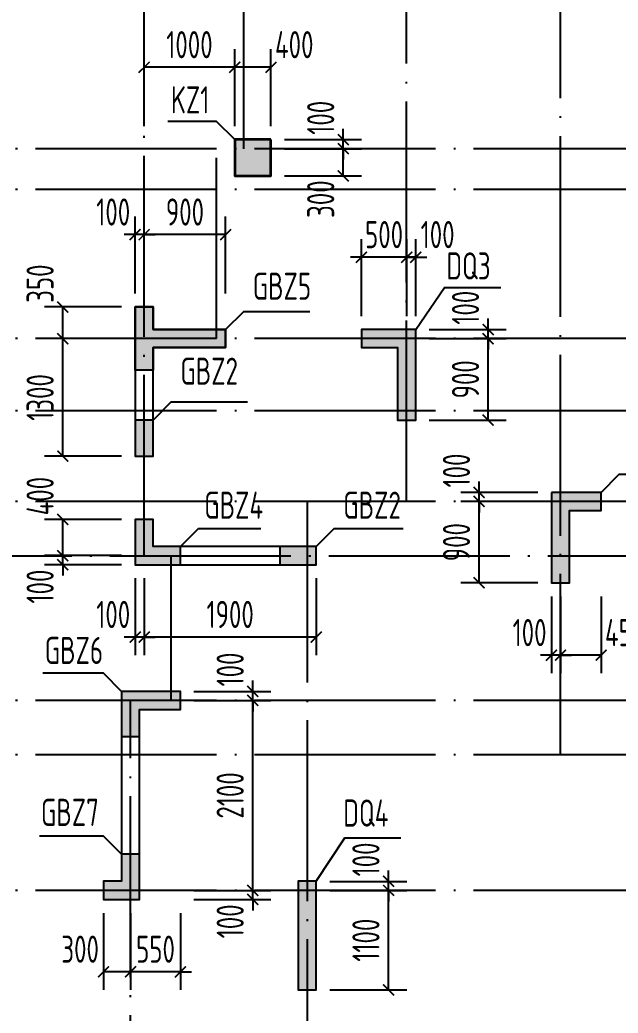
# Model space of a CAD drawing. Extents: x -668857 to 154266, y -275694 to 291306.
# Drawn here: x -326417 to -319807, y 133016 to 143997 of the extents above; entities that cross this region are included whole.
import ezdxf
from ezdxf.enums import TextEntityAlignment as Align

# ---------------------------------------------------------------- set-up
doc = ezdxf.new("R2010")
doc.units = 0
doc.header["$LTSCALE"] = 1000
doc.linetypes.add('DOTE', pattern=[2.42, 2, -0.2, 0.02, -0.2])
doc.layers.get('0').update_dxf_attribs({"linetype": 'CONTINUOUS'})
doc.layers.get('DEFPOINTS').update_dxf_attribs({"linetype": 'CONTINUOUS'})
for name, color, linetype in [('A-DOTE', 10, 'DOTE'), ('COLU_DE_TEXT', 7, 'CONTINUOUS'), ('LABEL', 1, 'CONTINUOUS'), ('S-Q墙实线', 6, 'CONTINUOUS'), ('S-Q墙标注', 3, 'CONTINUOUS'), ('S-X详图填充', 252, 'CONTINUOUS'), ('S-X详图实线', 4, 'CONTINUOUS'), ('S-Z柱实线', 6, 'CONTINUOUS'), ('S-Z柱编号', 6, 'CONTINUOUS')]:
    doc.layers.add(name, color=color, linetype=linetype)
doc.styles.add('TSSD_REIN', font='tssdeng.shx', dxfattribs={"width": 0.7, "height": 300, "bigfont": 'tssdchn.shx'})
doc.styles.add('结构文字', font='zstxt.shx', dxfattribs={"width": 0.7, "bigfont": 'zshz.shx'})
doc.dimstyles.new('STRUCK', dxfattribs={"dimtxt": 400, "dimasz": 121, "dimexe": 200, "dimexo": 150, "dimgap": 115, "dimtad": 1, "dimdec": 0, "dimdsep": 46, "dimtxsty": '结构文字', "dimblk": 'ARCHTICK', "dimcen": 400, "dimclrd": 3, "dimclre": 3, "dimclrt": 7, "dimadec": 0, "dimazin": 0, "dimtfac": 1, "dimtdec": 0, "dimtix": 1, "dimtmove": 2, "dimatfit": 3, "dimldrblk": '_DIMX', "dimfxl": 0, "dimtolj": 1, "dimtzin": 0, "dimarcsym": 0})

# ---------------------------------------------------------------- blocks, each defined once
blk = doc.blocks.new('20210726.16350016')
at = {"layer": 'A-DOTE'}
for p, q in [((18500, 13100.3), (18500, 21100)), ((19600, 17600), (19600, 21100)), ((21400, 13700), (21400, 21100)), ((23100, 10900), (23100, 21100)), ((55600, 17600), (3600, 17600)), ((19300, 15500), (19300, 17600)), ((55600, 17150), (3600, 17150)), ((55600, 15500), (3600, 15500)), ((55600, 14700), (3600, 14700)), ((55600, 13700), (3600, 13700)), ((20299.8, 13700), (20300, 3600)), ((3600, 13100.3), (55600, 13100.3)), ((18800, 11500), (18800, 13100)), ((55600, 11500), (3600, 11500)), ((18350, 3600), (18350, 11500)), ((55600, 10900), (3600, 10900)), ((55600, 9400), (3600, 9400))]:
    blk.add_line(p, q, dxfattribs=at)
blk = doc.blocks.new('_ArchTick')
at = {"color": 0, "linetype": 'ByBlock', "const_width": 0.15}
blk.add_lwpolyline([(-0.5, -0.5), (0.5, 0.5)], dxfattribs=at)
blk = doc.blocks.new('*D1557')
at = {"layer": 'DEFPOINTS', "color": 0}
for p in [(-323143, 134373), (-322343, 134373), (-323143, 133273)]:
    blk.add_point(p, dxfattribs=at)
at = {"layer": 'S-Q墙标注', "color": 3, "lineweight": -2}
for p, q in [((-322993, 134373), (-322143, 134373)), ((-322343, 133273), (-322343, 134373)), ((-322993, 133273), (-322143, 133273))]:
    blk.add_line(p, q, dxfattribs=at)
at = {"layer": 'S-Q墙标注', "color": 3, "lineweight": -2, "xscale": 121, "yscale": 121, "zscale": 121}
for p, rotation in [((-322343, 134373), 90), ((-322343, 133273), 270)]:
    blk.add_blockref('_ArchTick', p, dxfattribs=dict(at, rotation=rotation))
at = {"layer": 'S-Q墙标注', "color": 7, "insert": (-322593, 133823), "char_height": 300, "attachment_point": 5, "rotation": 90, "style": 'TSSD_REIN'}
blk.add_mtext('\\A1;1100', dxfattribs=at)
blk = doc.blocks.new('_DIMX')
blk.add_line((-150, 0), (150, 0))
at = {"const_width": 50}
blk.add_lwpolyline([(-70, -70), (70, 70)], dxfattribs=at)
blk = doc.blocks.new('*D1558')
at = {"layer": 'DEFPOINTS', "color": 0}
for p in [(-323143, 134473), (-322343, 134473), (-323143, 134373)]:
    blk.add_point(p, dxfattribs=at)
at = {"layer": 'S-Q墙标注', "color": 3, "lineweight": -2}
for p, q in [((-322343, 134473), (-322343, 134594)), ((-322993, 134473), (-322143, 134473)), ((-322343, 134373), (-322343, 134473)), ((-322993, 134373), (-322143, 134373)), ((-322343, 134373), (-322343, 134252))]:
    blk.add_line(p, q, dxfattribs=at)
at = {"layer": 'S-Q墙标注', "color": 3, "lineweight": -2, "xscale": 121, "yscale": 121, "zscale": 121}
for p, rotation in [((-322343, 134473), 270), ((-322343, 134373), 90)]:
    blk.add_blockref('_ArchTick', p, dxfattribs=dict(at, rotation=rotation))
at = {"layer": 'S-Q墙标注', "color": 7, "insert": (-322593, 134715), "char_height": 300, "attachment_point": 5, "rotation": 90, "style": 'TSSD_REIN'}
blk.add_mtext('\\A1;100', dxfattribs=at)
blk = doc.blocks.new('*D1567')
at = {"layer": 'DEFPOINTS', "color": 0}
for p in [(-321343, 138673), (-320543, 138673), (-320543, 137773)]:
    blk.add_point(p, dxfattribs=at)
at = {"layer": 'S-Q墙标注', "color": 3, "lineweight": -2}
for p, q in [((-320693, 138673), (-321543, 138673)), ((-321343, 137773), (-321343, 138673)), ((-320693, 137773), (-321543, 137773))]:
    blk.add_line(p, q, dxfattribs=at)
at = {"layer": 'S-Q墙标注', "color": 3, "lineweight": -2, "xscale": 121, "yscale": 121, "zscale": 121}
for p, rotation in [((-321343, 138673), 90), ((-321343, 137773), 270)]:
    blk.add_blockref('_ArchTick', p, dxfattribs=dict(at, rotation=rotation))
at = {"layer": 'S-Q墙标注', "color": 7, "insert": (-321593, 138223), "char_height": 300, "attachment_point": 5, "rotation": 90, "style": 'TSSD_REIN'}
blk.add_mtext('\\A1;900', dxfattribs=at)
blk = doc.blocks.new('*D1568')
at = {"layer": 'DEFPOINTS', "color": 0}
for p in [(-321343, 138773), (-320543, 138773), (-320543, 138673)]:
    blk.add_point(p, dxfattribs=at)
at = {"layer": 'S-Q墙标注', "color": 3, "lineweight": -2}
for p, q in [((-321343, 138773), (-321343, 138894)), ((-320693, 138773), (-321543, 138773)), ((-321343, 138673), (-321343, 138773)), ((-320693, 138673), (-321543, 138673)), ((-321343, 138673), (-321343, 138552))]:
    blk.add_line(p, q, dxfattribs=at)
at = {"layer": 'S-Q墙标注', "color": 3, "lineweight": -2, "xscale": 121, "yscale": 121, "zscale": 121}
for p, rotation in [((-321343, 138773), 270), ((-321343, 138673), 90)]:
    blk.add_blockref('_ArchTick', p, dxfattribs=dict(at, rotation=rotation))
at = {"layer": 'S-Q墙标注', "color": 7, "insert": (-321593, 139015), "char_height": 300, "attachment_point": 5, "rotation": 90, "style": 'TSSD_REIN'}
blk.add_mtext('\\A1;100', dxfattribs=at)
blk = doc.blocks.new('*D1569')
at = {"layer": 'DEFPOINTS', "color": 0}
for p in [(-320443, 137773), (-319993, 137773), (-320443, 136973)]:
    blk.add_point(p, dxfattribs=at)
at = {"layer": 'S-Q墙标注', "color": 3, "lineweight": -2}
for p, q in [((-320443, 137623), (-320443, 136773)), ((-319993, 137623), (-319993, 136773)), ((-319993, 136973), (-320443, 136973))]:
    blk.add_line(p, q, dxfattribs=at)
at = {"layer": 'S-Q墙标注', "color": 3, "lineweight": -2, "xscale": 121, "yscale": 121, "zscale": 121, "rotation": 180}
blk.add_blockref('_ArchTick', (-320443, 136973), dxfattribs=at)
at = {"layer": 'S-Q墙标注', "color": 3, "lineweight": -2, "xscale": 121, "yscale": 121, "zscale": 121}
blk.add_blockref('_ArchTick', (-319993, 136973), dxfattribs=at)
at = {"layer": 'S-Q墙标注', "color": 7, "insert": (-319735, 137223), "char_height": 300, "attachment_point": 5, "style": 'TSSD_REIN'}
blk.add_mtext('\\A1;450', dxfattribs=at)
blk = doc.blocks.new('*D1570')
at = {"layer": 'DEFPOINTS', "color": 0}
for p in [(-320543, 137773), (-320443, 137773), (-320543, 136973)]:
    blk.add_point(p, dxfattribs=at)
at = {"layer": 'S-Q墙标注', "color": 3, "lineweight": -2}
for p, q in [((-320543, 137623), (-320543, 136773)), ((-320443, 137623), (-320443, 136773)), ((-320543, 136973), (-320664, 136973)), ((-320443, 136973), (-320543, 136973)), ((-320443, 136973), (-320322, 136973))]:
    blk.add_line(p, q, dxfattribs=at)
at = {"layer": 'S-Q墙标注', "color": 3, "lineweight": -2, "xscale": 121, "yscale": 121, "zscale": 121}
blk.add_blockref('_ArchTick', (-320543, 136973), dxfattribs=at)
at = {"layer": 'S-Q墙标注', "color": 3, "lineweight": -2, "xscale": 121, "yscale": 121, "zscale": 121, "rotation": 180}
blk.add_blockref('_ArchTick', (-320443, 136973), dxfattribs=at)
at = {"layer": 'S-Q墙标注', "color": 7, "insert": (-320785, 137223), "char_height": 300, "attachment_point": 5, "style": 'TSSD_REIN'}
blk.add_mtext('\\A1;100', dxfattribs=at)
blk = doc.blocks.new('*D1571')
at = {"layer": 'DEFPOINTS', "color": 0}
for p in [(-325943, 138074), (-325143, 138074), (-325143, 137974)]:
    blk.add_point(p, dxfattribs=at)
at = {"layer": 'S-Q墙标注', "color": 3, "lineweight": -2}
for p, q in [((-325943, 138074), (-325943, 138195)), ((-325293, 138074), (-326143, 138074)), ((-325943, 137974), (-325943, 138074)), ((-325293, 137974), (-326143, 137974)), ((-325943, 137974), (-325943, 137853))]:
    blk.add_line(p, q, dxfattribs=at)
at = {"layer": 'S-Q墙标注', "color": 3, "lineweight": -2, "xscale": 121, "yscale": 121, "zscale": 121}
for p, rotation in [((-325943, 138074), 270), ((-325943, 137974), 90)]:
    blk.add_blockref('_ArchTick', p, dxfattribs=dict(at, rotation=rotation))
at = {"layer": 'S-Q墙标注', "color": 7, "insert": (-326193, 137732), "char_height": 300, "attachment_point": 5, "rotation": 90, "style": 'TSSD_REIN'}
blk.add_mtext('\\A1;100', dxfattribs=at)
blk = doc.blocks.new('*D1572')
at = {"layer": 'DEFPOINTS', "color": 0}
for p in [(-325943, 138474), (-325143, 138474), (-325143, 138074)]:
    blk.add_point(p, dxfattribs=at)
at = {"layer": 'S-Q墙标注', "color": 3, "lineweight": -2}
for p, q in [((-325293, 138474), (-326143, 138474)), ((-325943, 138074), (-325943, 138474)), ((-325293, 138074), (-326143, 138074))]:
    blk.add_line(p, q, dxfattribs=at)
at = {"layer": 'S-Q墙标注', "color": 3, "lineweight": -2, "xscale": 121, "yscale": 121, "zscale": 121}
for p, rotation in [((-325943, 138474), 90), ((-325943, 138074), 270)]:
    blk.add_blockref('_ArchTick', p, dxfattribs=dict(at, rotation=rotation))
at = {"layer": 'S-Q墙标注', "color": 7, "insert": (-326193, 138732), "char_height": 300, "attachment_point": 5, "rotation": 90, "style": 'TSSD_REIN'}
blk.add_mtext('\\A1;400', dxfattribs=at)
blk = doc.blocks.new('*D1573')
at = {"layer": 'DEFPOINTS', "color": 0}
for p in [(-325043, 137974), (-323143, 137974), (-325043, 137174)]:
    blk.add_point(p, dxfattribs=at)
at = {"layer": 'S-Q墙标注', "color": 3, "lineweight": -2}
for p, q in [((-325043, 137824), (-325043, 136974)), ((-323143, 137824), (-323143, 136974)), ((-323143, 137174), (-325043, 137174))]:
    blk.add_line(p, q, dxfattribs=at)
at = {"layer": 'S-Q墙标注', "color": 3, "lineweight": -2, "xscale": 121, "yscale": 121, "zscale": 121, "rotation": 180}
blk.add_blockref('_ArchTick', (-325043, 137174), dxfattribs=at)
at = {"layer": 'S-Q墙标注', "color": 3, "lineweight": -2, "xscale": 121, "yscale": 121, "zscale": 121}
blk.add_blockref('_ArchTick', (-323143, 137174), dxfattribs=at)
at = {"layer": 'S-Q墙标注', "color": 7, "insert": (-324093, 137424), "char_height": 300, "attachment_point": 5, "style": 'TSSD_REIN'}
blk.add_mtext('\\A1;1900', dxfattribs=at)
blk = doc.blocks.new('*D1574')
at = {"layer": 'DEFPOINTS', "color": 0}
for p in [(-325143, 137974), (-325043, 137974), (-325143, 137174)]:
    blk.add_point(p, dxfattribs=at)
at = {"layer": 'S-Q墙标注', "color": 3, "lineweight": -2}
for p, q in [((-325143, 137824), (-325143, 136974)), ((-325043, 137824), (-325043, 136974)), ((-325143, 137174), (-325264, 137174)), ((-325043, 137174), (-325143, 137174)), ((-325043, 137174), (-324922, 137174))]:
    blk.add_line(p, q, dxfattribs=at)
at = {"layer": 'S-Q墙标注', "color": 3, "lineweight": -2, "xscale": 121, "yscale": 121, "zscale": 121}
blk.add_blockref('_ArchTick', (-325143, 137174), dxfattribs=at)
at = {"layer": 'S-Q墙标注', "color": 3, "lineweight": -2, "xscale": 121, "yscale": 121, "zscale": 121, "rotation": 180}
blk.add_blockref('_ArchTick', (-325043, 137174), dxfattribs=at)
at = {"layer": 'S-Q墙标注', "color": 7, "insert": (-325385, 137424), "char_height": 300, "attachment_point": 5, "style": 'TSSD_REIN'}
blk.add_mtext('\\A1;100', dxfattribs=at)
blk = doc.blocks.new('*D1575')
at = {"layer": 'DEFPOINTS', "color": 0}
for p in [(-322043, 140473), (-321243, 140473), (-322043, 139573)]:
    blk.add_point(p, dxfattribs=at)
at = {"layer": 'S-Q墙标注', "color": 3, "lineweight": -2}
for p, q in [((-321893, 140473), (-321043, 140473)), ((-321243, 139573), (-321243, 140473)), ((-321893, 139573), (-321043, 139573))]:
    blk.add_line(p, q, dxfattribs=at)
at = {"layer": 'S-Q墙标注', "color": 3, "lineweight": -2, "xscale": 121, "yscale": 121, "zscale": 121}
for p, rotation in [((-321243, 140473), 90), ((-321243, 139573), 270)]:
    blk.add_blockref('_ArchTick', p, dxfattribs=dict(at, rotation=rotation))
at = {"layer": 'S-Q墙标注', "color": 7, "insert": (-321493, 140023), "char_height": 300, "attachment_point": 5, "rotation": 90, "style": 'TSSD_REIN'}
blk.add_mtext('\\A1;900', dxfattribs=at)
blk = doc.blocks.new('*D1576')
at = {"layer": 'DEFPOINTS', "color": 0}
for p in [(-322043, 140573), (-321243, 140573), (-322043, 140473)]:
    blk.add_point(p, dxfattribs=at)
at = {"layer": 'S-Q墙标注', "color": 3, "lineweight": -2}
for p, q in [((-321243, 140573), (-321243, 140694)), ((-321893, 140573), (-321043, 140573)), ((-321243, 140473), (-321243, 140573)), ((-321893, 140473), (-321043, 140473)), ((-321243, 140473), (-321243, 140352))]:
    blk.add_line(p, q, dxfattribs=at)
at = {"layer": 'S-Q墙标注', "color": 3, "lineweight": -2, "xscale": 121, "yscale": 121, "zscale": 121}
for p, rotation in [((-321243, 140573), 270), ((-321243, 140473), 90)]:
    blk.add_blockref('_ArchTick', p, dxfattribs=dict(at, rotation=rotation))
at = {"layer": 'S-Q墙标注', "color": 7, "insert": (-321493, 140815), "char_height": 300, "attachment_point": 5, "rotation": 90, "style": 'TSSD_REIN'}
blk.add_mtext('\\A1;100', dxfattribs=at)
blk = doc.blocks.new('*D1577')
at = {"layer": 'DEFPOINTS', "color": 0}
for p in [(-322143, 141373), (-322143, 140573), (-322043, 140573)]:
    blk.add_point(p, dxfattribs=at)
at = {"layer": 'S-Q墙标注', "color": 3, "lineweight": -2}
for p, q in [((-322143, 140723), (-322143, 141573)), ((-322043, 140723), (-322043, 141573)), ((-322143, 141373), (-322264, 141373)), ((-322043, 141373), (-322143, 141373)), ((-322043, 141373), (-321922, 141373))]:
    blk.add_line(p, q, dxfattribs=at)
at = {"layer": 'S-Q墙标注', "color": 3, "lineweight": -2, "xscale": 121, "yscale": 121, "zscale": 121}
blk.add_blockref('_ArchTick', (-322143, 141373), dxfattribs=at)
at = {"layer": 'S-Q墙标注', "color": 3, "lineweight": -2, "xscale": 121, "yscale": 121, "zscale": 121, "rotation": 180}
blk.add_blockref('_ArchTick', (-322043, 141373), dxfattribs=at)
at = {"layer": 'S-Q墙标注', "color": 7, "insert": (-321801, 141623), "char_height": 300, "attachment_point": 5, "style": 'TSSD_REIN'}
blk.add_mtext('\\A1;100', dxfattribs=at)
blk = doc.blocks.new('*D1578')
at = {"layer": 'DEFPOINTS', "color": 0}
for p in [(-322643, 141373), (-322643, 140573), (-322143, 140573)]:
    blk.add_point(p, dxfattribs=at)
at = {"layer": 'S-Q墙标注', "color": 3, "lineweight": -2}
for p, q in [((-322643, 140723), (-322643, 141573)), ((-322143, 140723), (-322143, 141573)), ((-322643, 141373), (-322764, 141373)), ((-322143, 141373), (-322643, 141373)), ((-322143, 141373), (-322022, 141373))]:
    blk.add_line(p, q, dxfattribs=at)
at = {"layer": 'S-Q墙标注', "color": 3, "lineweight": -2, "xscale": 121, "yscale": 121, "zscale": 121}
blk.add_blockref('_ArchTick', (-322643, 141373), dxfattribs=at)
at = {"layer": 'S-Q墙标注', "color": 3, "lineweight": -2, "xscale": 121, "yscale": 121, "zscale": 121, "rotation": 180}
blk.add_blockref('_ArchTick', (-322143, 141373), dxfattribs=at)
at = {"layer": 'S-Q墙标注', "color": 7, "insert": (-322393, 141623), "char_height": 300, "attachment_point": 5, "style": 'TSSD_REIN'}
blk.add_mtext('\\A1;500', dxfattribs=at)
blk = doc.blocks.new('*D1579')
at = {"layer": 'DEFPOINTS', "color": 0}
for p in [(-324643, 134373), (-323843, 134373), (-324643, 134273)]:
    blk.add_point(p, dxfattribs=at)
at = {"layer": 'S-Q墙标注', "color": 3, "lineweight": -2}
for p, q in [((-323843, 134373), (-323843, 134494)), ((-324493, 134373), (-323643, 134373)), ((-323843, 134273), (-323843, 134373)), ((-324493, 134273), (-323643, 134273)), ((-323843, 134273), (-323843, 134152))]:
    blk.add_line(p, q, dxfattribs=at)
at = {"layer": 'S-Q墙标注', "color": 3, "lineweight": -2, "xscale": 121, "yscale": 121, "zscale": 121}
for p, rotation in [((-323843, 134373), 270), ((-323843, 134273), 90)]:
    blk.add_blockref('_ArchTick', p, dxfattribs=dict(at, rotation=rotation))
at = {"layer": 'S-Q墙标注', "color": 7, "insert": (-324093, 134031), "char_height": 300, "attachment_point": 5, "rotation": 90, "style": 'TSSD_REIN'}
blk.add_mtext('\\A1;100', dxfattribs=at)
blk = doc.blocks.new('*D1580')
at = {"layer": 'DEFPOINTS', "color": 0}
for p in [(-324643, 136473), (-323843, 136473), (-324643, 134373)]:
    blk.add_point(p, dxfattribs=at)
at = {"layer": 'S-Q墙标注', "color": 3, "lineweight": -2}
for p, q in [((-324493, 136473), (-323643, 136473)), ((-323843, 134373), (-323843, 136473)), ((-324493, 134373), (-323643, 134373))]:
    blk.add_line(p, q, dxfattribs=at)
at = {"layer": 'S-Q墙标注', "color": 3, "lineweight": -2, "xscale": 121, "yscale": 121, "zscale": 121}
for p, rotation in [((-323843, 136473), 90), ((-323843, 134373), 270)]:
    blk.add_blockref('_ArchTick', p, dxfattribs=dict(at, rotation=rotation))
at = {"layer": 'S-Q墙标注', "color": 7, "insert": (-324093, 135423), "char_height": 300, "attachment_point": 5, "rotation": 90, "style": 'TSSD_REIN'}
blk.add_mtext('\\A1;2100', dxfattribs=at)
blk = doc.blocks.new('*D1581')
at = {"layer": 'DEFPOINTS', "color": 0}
for p in [(-324643, 136573), (-323843, 136573), (-324643, 136473)]:
    blk.add_point(p, dxfattribs=at)
at = {"layer": 'S-Q墙标注', "color": 3, "lineweight": -2}
for p, q in [((-323843, 136573), (-323843, 136694)), ((-324493, 136573), (-323643, 136573)), ((-323843, 136473), (-323843, 136573)), ((-324493, 136473), (-323643, 136473)), ((-323843, 136473), (-323843, 136352))]:
    blk.add_line(p, q, dxfattribs=at)
at = {"layer": 'S-Q墙标注', "color": 3, "lineweight": -2, "xscale": 121, "yscale": 121, "zscale": 121}
for p, rotation in [((-323843, 136573), 270), ((-323843, 136473), 90)]:
    blk.add_blockref('_ArchTick', p, dxfattribs=dict(at, rotation=rotation))
at = {"layer": 'S-Q墙标注', "color": 7, "insert": (-324093, 136815), "char_height": 300, "attachment_point": 5, "rotation": 90, "style": 'TSSD_REIN'}
blk.add_mtext('\\A1;100', dxfattribs=at)
blk = doc.blocks.new('*D1951')
at = {"layer": 'DEFPOINTS', "color": 0}
for p in [(-325193, 134273), (-324643, 134273), (-325193, 133473)]:
    blk.add_point(p, dxfattribs=at)
at = {"layer": 'S-Q墙标注', "color": 3, "lineweight": -2}
for p, q in [((-325193, 134123), (-325193, 133273)), ((-324643, 134123), (-324643, 133273)), ((-325193, 133473), (-325314, 133473)), ((-324643, 133473), (-325193, 133473)), ((-324643, 133473), (-324522, 133473))]:
    blk.add_line(p, q, dxfattribs=at)
at = {"layer": 'S-Q墙标注', "color": 3, "lineweight": -2, "xscale": 121, "yscale": 121, "zscale": 121}
blk.add_blockref('_ArchTick', (-325193, 133473), dxfattribs=at)
at = {"layer": 'S-Q墙标注', "color": 3, "lineweight": -2, "xscale": 121, "yscale": 121, "zscale": 121, "rotation": 180}
blk.add_blockref('_ArchTick', (-324643, 133473), dxfattribs=at)
at = {"layer": 'S-Q墙标注', "color": 7, "insert": (-324918, 133723), "char_height": 300, "attachment_point": 5, "style": 'TSSD_REIN'}
blk.add_mtext('\\A1;550', dxfattribs=at)
blk = doc.blocks.new('*D1952')
at = {"layer": 'DEFPOINTS', "color": 0}
for p in [(-325493, 134273), (-325193, 134273), (-325493, 133473)]:
    blk.add_point(p, dxfattribs=at)
at = {"layer": 'S-Q墙标注', "color": 3, "lineweight": -2}
for p, q in [((-325493, 134123), (-325493, 133273)), ((-325193, 134123), (-325193, 133273)), ((-325193, 133473), (-325493, 133473))]:
    blk.add_line(p, q, dxfattribs=at)
at = {"layer": 'S-Q墙标注', "color": 3, "lineweight": -2, "xscale": 121, "yscale": 121, "zscale": 121, "rotation": 180}
blk.add_blockref('_ArchTick', (-325493, 133473), dxfattribs=at)
at = {"layer": 'S-Q墙标注', "color": 3, "lineweight": -2, "xscale": 121, "yscale": 121, "zscale": 121}
blk.add_blockref('_ArchTick', (-325193, 133473), dxfattribs=at)
at = {"layer": 'S-Q墙标注', "color": 7, "insert": (-325751, 133723), "char_height": 300, "attachment_point": 5, "style": 'TSSD_REIN'}
blk.add_mtext('\\A1;300', dxfattribs=at)
blk = doc.blocks.new('*D1981')
at = {"layer": 'DEFPOINTS', "color": 0}
for p in [(-323643, 142673), (-322843, 142673), (-323643, 142573)]:
    blk.add_point(p, dxfattribs=at)
at = {"layer": 'S-Q墙标注', "color": 3, "lineweight": -2}
for p, q in [((-322843, 142673), (-322843, 142794)), ((-323493, 142673), (-322643, 142673)), ((-322843, 142573), (-322843, 142673)), ((-323493, 142573), (-322643, 142573)), ((-322843, 142573), (-322843, 142452))]:
    blk.add_line(p, q, dxfattribs=at)
at = {"layer": 'S-Q墙标注', "color": 3, "lineweight": -2, "xscale": 121, "yscale": 121, "zscale": 121}
for p, rotation in [((-322843, 142673), 270), ((-322843, 142573), 90)]:
    blk.add_blockref('_ArchTick', p, dxfattribs=dict(at, rotation=rotation))
at = {"layer": 'S-Q墙标注', "color": 7, "insert": (-323093, 142915), "char_height": 300, "attachment_point": 5, "rotation": 90, "style": 'TSSD_REIN'}
blk.add_mtext('\\A1;100', dxfattribs=at)
blk = doc.blocks.new('*D1984')
at = {"layer": 'DEFPOINTS', "color": 0}
for p in [(-323643, 142573), (-322843, 142573), (-323643, 142273)]:
    blk.add_point(p, dxfattribs=at)
at = {"layer": 'S-Q墙标注', "color": 3, "lineweight": -2}
for p, q in [((-323493, 142573), (-322643, 142573)), ((-322843, 142273), (-322843, 142573)), ((-323493, 142273), (-322643, 142273))]:
    blk.add_line(p, q, dxfattribs=at)
at = {"layer": 'S-Q墙标注', "color": 3, "lineweight": -2, "xscale": 121, "yscale": 121, "zscale": 121}
for p, rotation in [((-322843, 142573), 90), ((-322843, 142273), 270)]:
    blk.add_blockref('_ArchTick', p, dxfattribs=dict(at, rotation=rotation))
at = {"layer": 'S-Q墙标注', "color": 7, "insert": (-323093, 142015), "char_height": 300, "attachment_point": 5, "rotation": 90, "style": 'TSSD_REIN'}
blk.add_mtext('\\A1;300', dxfattribs=at)
blk = doc.blocks.new('*D1985')
at = {"layer": 'DEFPOINTS', "color": 0}
for p in [(-324043, 143473), (-324043, 142673), (-323643, 142673)]:
    blk.add_point(p, dxfattribs=at)
at = {"layer": 'S-Q墙标注', "color": 3, "lineweight": -2}
for p, q in [((-324043, 142823), (-324043, 143673)), ((-323643, 142823), (-323643, 143673)), ((-323643, 143473), (-324043, 143473))]:
    blk.add_line(p, q, dxfattribs=at)
at = {"layer": 'S-Q墙标注', "color": 3, "lineweight": -2, "xscale": 121, "yscale": 121, "zscale": 121, "rotation": 180}
blk.add_blockref('_ArchTick', (-324043, 143473), dxfattribs=at)
at = {"layer": 'S-Q墙标注', "color": 3, "lineweight": -2, "xscale": 121, "yscale": 121, "zscale": 121}
blk.add_blockref('_ArchTick', (-323643, 143473), dxfattribs=at)
at = {"layer": 'S-Q墙标注', "color": 7, "insert": (-323385, 143723), "char_height": 300, "attachment_point": 5, "style": 'TSSD_REIN'}
blk.add_mtext('\\A1;400', dxfattribs=at)
blk = doc.blocks.new('*D1987')
at = {"layer": 'DEFPOINTS', "color": 0}
for p in [(-325043, 143473), (-325043, 142673), (-324043, 142673)]:
    blk.add_point(p, dxfattribs=at)
at = {"layer": 'S-Q墙标注', "color": 3, "lineweight": -2}
for p, q in [((-325043, 142823), (-325043, 143673)), ((-324043, 142823), (-324043, 143673)), ((-324043, 143473), (-325043, 143473))]:
    blk.add_line(p, q, dxfattribs=at)
at = {"layer": 'S-Q墙标注', "color": 3, "lineweight": -2, "xscale": 121, "yscale": 121, "zscale": 121, "rotation": 180}
blk.add_blockref('_ArchTick', (-325043, 143473), dxfattribs=at)
at = {"layer": 'S-Q墙标注', "color": 3, "lineweight": -2, "xscale": 121, "yscale": 121, "zscale": 121}
blk.add_blockref('_ArchTick', (-324043, 143473), dxfattribs=at)
at = {"layer": 'S-Q墙标注', "color": 7, "insert": (-324543, 143723), "char_height": 300, "attachment_point": 5, "style": 'TSSD_REIN'}
blk.add_mtext('\\A1;1000', dxfattribs=at)
blk = doc.blocks.new('*D2023')
at = {"layer": 'DEFPOINTS', "color": 0}
for p in [(-325943, 140473), (-325143, 140473), (-325143, 139173)]:
    blk.add_point(p, dxfattribs=at)
at = {"layer": 'S-Q墙标注', "color": 3, "lineweight": -2}
for p, q in [((-325293, 140473), (-326143, 140473)), ((-325943, 139173), (-325943, 140473)), ((-325293, 139173), (-326143, 139173))]:
    blk.add_line(p, q, dxfattribs=at)
at = {"layer": 'S-Q墙标注', "color": 3, "lineweight": -2, "xscale": 121, "yscale": 121, "zscale": 121}
for p, rotation in [((-325943, 140473), 90), ((-325943, 139173), 270)]:
    blk.add_blockref('_ArchTick', p, dxfattribs=dict(at, rotation=rotation))
at = {"layer": 'S-Q墙标注', "color": 7, "insert": (-326193, 139823), "char_height": 300, "attachment_point": 5, "rotation": 90, "style": 'TSSD_REIN'}
blk.add_mtext('\\A1;1300', dxfattribs=at)
blk = doc.blocks.new('*D2024')
at = {"layer": 'DEFPOINTS', "color": 0}
for p in [(-325943, 140823), (-325143, 140823), (-325143, 140473)]:
    blk.add_point(p, dxfattribs=at)
at = {"layer": 'S-Q墙标注', "color": 3, "lineweight": -2}
for p, q in [((-325293, 140823), (-326143, 140823)), ((-325943, 140473), (-325943, 140823)), ((-325293, 140473), (-326143, 140473))]:
    blk.add_line(p, q, dxfattribs=at)
at = {"layer": 'S-Q墙标注', "color": 3, "lineweight": -2, "xscale": 121, "yscale": 121, "zscale": 121}
for p, rotation in [((-325943, 140823), 90), ((-325943, 140473), 270)]:
    blk.add_blockref('_ArchTick', p, dxfattribs=dict(at, rotation=rotation))
at = {"layer": 'S-Q墙标注', "color": 7, "insert": (-326193, 141081), "char_height": 300, "attachment_point": 5, "rotation": 90, "style": 'TSSD_REIN'}
blk.add_mtext('\\A1;350', dxfattribs=at)
blk = doc.blocks.new('*D2025')
at = {"layer": 'DEFPOINTS', "color": 0}
for p in [(-325043, 141623), (-325043, 140823), (-324143, 140823)]:
    blk.add_point(p, dxfattribs=at)
at = {"layer": 'S-Q墙标注', "color": 3, "lineweight": -2}
for p, q in [((-325043, 140973), (-325043, 141823)), ((-324143, 140973), (-324143, 141823)), ((-324143, 141623), (-325043, 141623))]:
    blk.add_line(p, q, dxfattribs=at)
at = {"layer": 'S-Q墙标注', "color": 3, "lineweight": -2, "xscale": 121, "yscale": 121, "zscale": 121, "rotation": 180}
blk.add_blockref('_ArchTick', (-325043, 141623), dxfattribs=at)
at = {"layer": 'S-Q墙标注', "color": 3, "lineweight": -2, "xscale": 121, "yscale": 121, "zscale": 121}
blk.add_blockref('_ArchTick', (-324143, 141623), dxfattribs=at)
at = {"layer": 'S-Q墙标注', "color": 7, "insert": (-324593, 141873), "char_height": 300, "attachment_point": 5, "style": 'TSSD_REIN'}
blk.add_mtext('\\A1;900', dxfattribs=at)
blk = doc.blocks.new('*D2026')
at = {"layer": 'DEFPOINTS', "color": 0}
for p in [(-325143, 141623), (-325143, 140823), (-325043, 140823)]:
    blk.add_point(p, dxfattribs=at)
at = {"layer": 'S-Q墙标注', "color": 3, "lineweight": -2}
for p, q in [((-325143, 140973), (-325143, 141823)), ((-325043, 140973), (-325043, 141823)), ((-325143, 141623), (-325264, 141623)), ((-325043, 141623), (-325143, 141623)), ((-325043, 141623), (-324922, 141623))]:
    blk.add_line(p, q, dxfattribs=at)
at = {"layer": 'S-Q墙标注', "color": 3, "lineweight": -2, "xscale": 121, "yscale": 121, "zscale": 121}
blk.add_blockref('_ArchTick', (-325143, 141623), dxfattribs=at)
at = {"layer": 'S-Q墙标注', "color": 3, "lineweight": -2, "xscale": 121, "yscale": 121, "zscale": 121, "rotation": 180}
blk.add_blockref('_ArchTick', (-325043, 141623), dxfattribs=at)
at = {"layer": 'S-Q墙标注', "color": 7, "insert": (-325385, 141873), "char_height": 300, "attachment_point": 5, "style": 'TSSD_REIN'}
blk.add_mtext('\\A1;100', dxfattribs=at)

msp = doc.modelspace()

# ---------------------------------------------------------------- hatches: boundary and pattern name
at = {"layer": 'S-X详图填充'}
h = msp.add_hatch(color=256, dxfattribs=at)
h.dxf.hatch_style = 1
h.paths.add_polyline_path([(-323643.27, 142673.27), (-324043.27, 142673.27), (-324043.27, 142273.27), (-323643.27, 142273.27)])
h = msp.add_hatch(color=256, dxfattribs=at)
h.dxf.hatch_style = 1
h.paths.add_polyline_path([(-324943.27, 140122.81), (-325143.27, 140122.81), (-325143.27, 140823.27), (-324943.27, 140823.27), (-324943.27, 140573.27), (-324143.14, 140573.28), (-324143.14, 140373.28), (-324943.27, 140373.27)])
h = msp.add_hatch(color=256, dxfattribs=at)
h.dxf.hatch_style = 1
h.paths.add_polyline_path([(-322043.27, 140573.27), (-322643.18, 140573.27), (-322643.18, 140373.27), (-322243.27, 140373.27), (-322243.27, 139573.27), (-322043.27, 139573.27)])
h = msp.add_hatch(color=256, dxfattribs=at)
h.dxf.hatch_style = 1
h.paths.add_polyline_path([(-324943.27, 139573.27), (-325143.27, 139573.27), (-325143.27, 139173.27), (-324943.27, 139173.27)])
h = msp.add_hatch(color=256, dxfattribs=at)
h.dxf.hatch_style = 1
h.paths.add_polyline_path([(-320543.27, 138773.27), (-320543.27, 137773.27), (-320343.27, 137773.27), (-320343.27, 138573.27), (-319993.36, 138573.27), (-319993.36, 138773.27)])
h = msp.add_hatch(color=256, dxfattribs=at)
h.dxf.hatch_style = 1
h.paths.add_polyline_path([(-324643.27, 137973.54), (-324643.27, 138173.54), (-324943.27, 138173.54), (-324943.27, 138473.54), (-325143.27, 138473.54), (-325143.27, 137973.54)])
h = msp.add_hatch(color=256, dxfattribs=at)
h.dxf.hatch_style = 1
h.paths.add_polyline_path([(-323543.27, 138173.54), (-323543.27, 137973.54), (-323143.27, 137973.54), (-323143.27, 138173.54)])
h = msp.add_hatch(color=256, dxfattribs=at)
h.dxf.hatch_style = 1
h.paths.add_polyline_path([(-325293.27, 136073.27), (-325093.27, 136073.27), (-325093.27, 136373.27), (-324643.39, 136373.27), (-324643.39, 136573.27), (-325293.27, 136573.27)])
h = msp.add_hatch(color=256, dxfattribs=at)
h.dxf.hatch_style = 1
h.paths.add_polyline_path([(-325093.27, 134773.27), (-325293.27, 134773.27), (-325293.27, 134473.27), (-325493.27, 134473.27), (-325493.27, 134273.27), (-325093.27, 134273.27)])
h = msp.add_hatch(color=256, dxfattribs=at)
h.dxf.hatch_style = 1
h.paths.add_polyline_path([(-323343.28, 133273.27), (-323143.28, 133273.27), (-323143.28, 134473.27), (-323343.28, 134473.27)])

# ---------------------------------------------------------------- linework, layer by layer
at = {"layer": 'LABEL'}
msp.add_lwpolyline([(-324043.27, 142673.27), (-324243.27, 142873.27), (-324782.22, 142873.27)], dxfattribs=at)
at = {"layer": 'S-Q墙实线'}
for points in [[(-325143.27, 140473.27), (-325143.27, 139173.27), (-324943.27, 139173.27), (-324943.27, 140373.27), (-324143.66, 140373.27), (-324143.66, 140573.27), (-324943.27, 140573.27), (-324943.27, 140823.27), (-325143.27, 140823.27)], [(-322043.27, 140573.27), (-322643.18, 140573.27), (-322643.18, 140373.27), (-322243.27, 140373.27), (-322243.27, 139573.27), (-322043.27, 139573.27)], [(-320543.27, 138773.27), (-320543.27, 137773.27), (-320343.27, 137773.27), (-320343.27, 138573.27), (-319993.36, 138573.27), (-319993.36, 138773.27)], [(-324943.27, 138173.54), (-324943.27, 138473.54), (-325143.27, 138473.54), (-325143.27, 137973.54), (-324743.39, 137973.54), (-323143.27, 137973.54), (-323143.27, 138173.54), (-324743.39, 138173.54)], [(-325093.27, 134273.27), (-325093.27, 135873.28), (-325093.27, 136373.27), (-324643.39, 136373.27), (-324643.39, 136573.27), (-325293.27, 136573.27), (-325293.27, 135873.28), (-325293.27, 134473.27), (-325493.27, 134473.27), (-325493.27, 134273.27)], [(-323143.28, 133273.27), (-323143.28, 134473.27), (-323343.28, 134473.27), (-323343.28, 133273.27)]]:
    msp.add_lwpolyline(points, close=True, dxfattribs=at)
at = {"layer": 'S-X详图实线'}
for points in [[(-323643.27, 142673.27), (-324043.27, 142673.27), (-324043.27, 142273.27), (-323643.27, 142273.27), (-323643.27, 142673.27)], [(-324943.27, 140122.81), (-325143.27, 140122.81), (-325143.27, 140823.27), (-324943.27, 140823.27), (-324943.27, 140573.27), (-324143.14, 140573.27), (-324143.14, 140373.27), (-324943.27, 140373.27), (-324943.27, 140373.27)], [(-322043.27, 140573.27), (-322643.18, 140573.27), (-322643.18, 140373.27), (-322243.27, 140373.27), (-322243.27, 139573.27), (-322043.27, 139573.27), (-322043.27, 140573.27)], [(-324943.27, 139573.27), (-325143.27, 139573.27), (-325143.27, 139173.27), (-324943.27, 139173.27), (-324943.27, 139573.27)], [(-320543.27, 138773.27), (-320543.27, 137773.27), (-320343.27, 137773.27), (-320343.27, 138573.27), (-319993.36, 138573.27), (-319993.36, 138773.27), (-320543.27, 138773.27)], [(-324643.27, 137973.54), (-324643.27, 138173.54), (-324943.27, 138173.54), (-324943.27, 138473.54), (-325143.27, 138473.54), (-325143.27, 137973.54), (-324643.27, 137973.54)], [(-323543.27, 138173.54), (-323543.27, 137973.54), (-323143.27, 137973.54), (-323143.27, 138173.54), (-323543.27, 138173.54)], [(-325293.27, 136073.27), (-325093.27, 136073.27), (-325093.27, 136373.27), (-324643.39, 136373.27), (-324643.39, 136573.27), (-325293.27, 136573.27), (-325293.27, 136073.27)], [(-325093.27, 134773.27), (-325293.27, 134773.27), (-325293.27, 134473.27), (-325493.27, 134473.27), (-325493.27, 134273.27), (-325093.27, 134273.27), (-325093.27, 134773.27)], [(-323343.28, 133273.27), (-323143.28, 133273.27), (-323143.28, 134473.27), (-323343.28, 134473.27), (-323343.28, 134073.27)]]:
    msp.add_lwpolyline(points, close=True, dxfattribs=at)
at = {"layer": 'S-Z柱实线', "lineweight": 35}
msp.add_lwpolyline([(-323643.27, 142673.27), (-324043.27, 142673.27), (-324043.27, 142273.27), (-323643.27, 142273.27)], close=True, dxfattribs=at)
at = {"layer": 'S-Z柱编号', "color": 7}
for points in [[(-322043.27, 140573.27), (-321723.56, 141038.34), (-321102.77, 141038.34)], [(-324143.86, 140573.27), (-323943.86, 140773.27), (-323212.63, 140773.27)], [(-324943.27, 139573.27), (-324743.27, 139773.27), (-323903.27, 139773.27)], [(-319993.36, 138773.27), (-319793.36, 138973.27), (-319187.35, 138973.27)], [(-324643.27, 138173.54), (-324443.27, 138373.54), (-323755.49, 138373.54)], [(-323143.27, 138173.54), (-322943.27, 138373.54), (-322181.43, 138373.54)], [(-325293.27, 136573.27), (-325493.27, 136773.27), (-326161.91, 136773.27)], [(-325293.27, 134773.27), (-325493.27, 134973.27), (-326199.82, 134973.27)], [(-323143.28, 134473.27), (-322827.31, 134955.99), (-322207.97, 134955.99)]]:
    msp.add_lwpolyline(points, dxfattribs=at)

# ---------------------------------------------------------------- block references
at = {"layer": 'A-DOTE'}
msp.add_blockref('20210726.16350016', (-343543.27, 124973.23), dxfattribs=at)

# ---------------------------------------------------------------- texts
at = {"layer": 'COLU_DE_TEXT', "style": 'TSSD_REIN', "width": 0.7}
msp.add_text('KZ1', height=300, dxfattribs=at).set_placement((-324747.11, 142873.27), align=Align.BOTTOM_LEFT)
at = {"layer": 'S-Z柱编号', "color": 7, "style": 'TSSD_REIN', "width": 0.7}
for s, p in [('DQ3', (-321703.98, 141036.9)), ('GBZ5', (-323843.86, 140812.63)), ('GBZ2', (-324643.27, 139873.27)), ('GBZ4', (-324379.09, 138391.78)), ('GBZ2', (-322843.27, 138391.78)), ('GBZ6', (-326141.69, 136786.08)), ('GBZ7', (-326183.52, 134995.72)), ('DQ4', (-322843.28, 134988.37))]:
    msp.add_text(s, height=300, dxfattribs=at).set_placement(p, align=Align.BOTTOM_LEFT)

# ---------------------------------------------------------------- dimensions: what is measured, and where the dimension line sits
at = {"layer": 'S-Q墙标注'}
for base, p1, p2, angle, picture, middle in [((-325043.27, 143473.27), (-324043.27, 142673.27), (-325043.27, 142673.27), 180, '*D1987', (-324543.27, 143723.27)), ((-325043.26, 141623.27), (-324143.14, 140823.27), (-325043.26, 140823.27), 180, '*D2025', (-324593.2, 141873.27)), ((-322643.18, 141373.27), (-322143.27, 140573.27), (-322643.18, 140573.27), 180, '*D1578', (-322393.23, 141623.27)), ((-325943.27, 140473.27), (-325143.27, 139173.27), (-325143.27, 140473.27), 90, '*D2023', (-326193.27, 139823.27)), ((-321243.27, 140473.27), (-322043.27, 139573.27), (-322043.27, 140473.27), 90, '*D1575', (-321493.27, 140023.27)), ((-321343.28, 138673.27), (-320543.28, 137773.27), (-320543.28, 138673.27), 90, '*D1567', (-321593.28, 138223.27)), ((-325043.27, 137173.54), (-323143.27, 137973.54), (-325043.27, 137973.54), 180, '*D1573', (-324093.27, 137423.54)), ((-323843.2, 136473.27), (-324643.2, 134373.27), (-324643.2, 136473.27), 90, '*D1580', (-324093.2, 135423.27)), ((-322343.28, 134373.27), (-323143.28, 133273.27), (-323143.28, 134373.27), 90, '*D1557', (-322593.28, 133823.27)), ((-325193.26, 133473.25), (-324643.38, 134273.25), (-325193.26, 134273.25), 180, '*D1951', (-324918.32, 133723.25))]:
    dim = msp.add_linear_dim(base=base, p1=p1, p2=p2, angle=angle, dimstyle='STRUCK', override={"dimtxt": 300, "dimgap": 100, "dimtxsty": 'TSSD_REIN'}, dxfattribs=at)
    dim.commit()
    dim.dimension.update_dxf_attribs({"geometry": picture, "text_midpoint": middle})
for base, p1, p2, angle, picture, middle in [((-324043.27, 143473.27), (-323643.27, 142673.27), (-324043.27, 142673.27), 180, '*D1985', (-323385.19, 143723.27)), ((-322843.27, 142673.27), (-323643.27, 142573.27), (-323643.27, 142673.27), 90, '*D1981', (-323093.27, 142915.2)), ((-322843.27, 142573.27), (-323643.27, 142273.27), (-323643.27, 142573.27), 90, '*D1984', (-323093.27, 142015.2)), ((-325143.27, 141623.27), (-325043.26, 140823.27), (-325143.27, 140823.27), 180, '*D2026', (-325385.19, 141873.27)), ((-322143.27, 141373.27), (-322043.27, 140573.27), (-322143.27, 140573.27), 180, '*D1577', (-321801.35, 141623.27)), ((-325943.27, 140823.27), (-325143.27, 140473.27), (-325143.27, 140823.27), 90, '*D2024', (-326193.27, 141081.35)), ((-321243.27, 140573.27), (-322043.27, 140473.27), (-322043.27, 140573.27), 90, '*D1576', (-321493.27, 140815.2)), ((-321343.28, 138773.27), (-320543.28, 138673.27), (-320543.28, 138773.27), 90, '*D1568', (-321593.28, 139015.2)), ((-325943.27, 138473.54), (-325143.27, 138073.54), (-325143.27, 138473.54), 90, '*D1572', (-326193.27, 138731.62)), ((-325943.27, 138073.54), (-325143.27, 137973.54), (-325143.27, 138073.54), 90, '*D1571', (-326193.27, 137731.62)), ((-325143.27, 137173.54), (-325043.27, 137973.54), (-325143.27, 137973.54), 180, '*D1574', (-325385.19, 137423.54)), ((-320543.28, 136973.27), (-320443.27, 137773.27), (-320543.28, 137773.27), 180, '*D1570', (-320785.2, 137223.27)), ((-320443.27, 136973.27), (-319993.36, 137773.27), (-320443.27, 137773.27), 180, '*D1569', (-319735.28, 137223.27)), ((-323843.2, 136573.27), (-324643.2, 136473.27), (-324643.2, 136573.27), 90, '*D1581', (-324093.2, 136815.2)), ((-322343.28, 134473.27), (-323143.28, 134373.27), (-323143.28, 134473.27), 90, '*D1558', (-322593.28, 134715.2)), ((-323843.2, 134373.27), (-324643.2, 134273.27), (-324643.2, 134373.27), 90, '*D1579', (-324093.2, 134031.35)), ((-325493.26, 133473.25), (-325193.26, 134273.25), (-325493.26, 134273.25), 180, '*D1952', (-325751.33, 133723.25))]:
    dim = msp.add_linear_dim(base=base, p1=p1, p2=p2, angle=angle, dimstyle='STRUCK', override={"dimtxt": 300, "dimgap": 100, "dimtxsty": 'TSSD_REIN'}, dxfattribs=at)
    dim.commit()
    dim.dimension.update_dxf_attribs({"geometry": picture, "text_midpoint": middle, "dimtype": 160})

doc.saveas('drawing.dxf')
